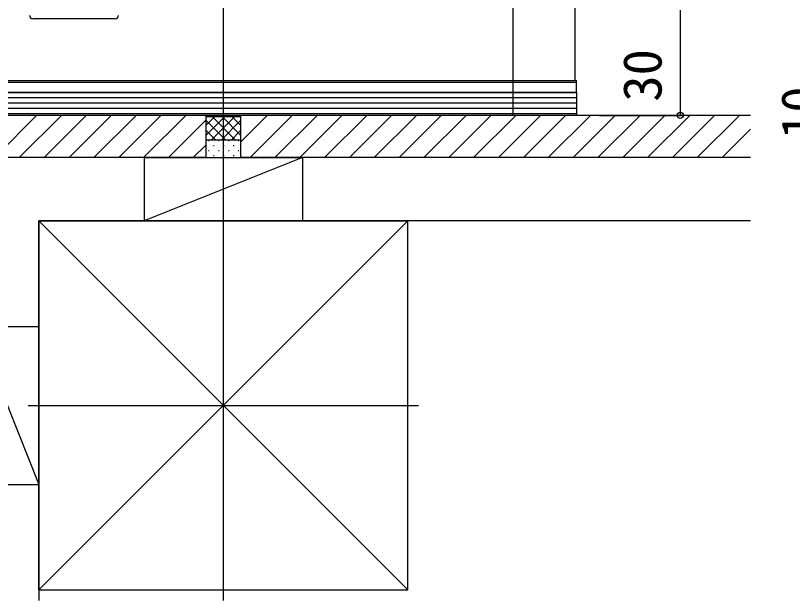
# Model space of a CAD drawing. Units: millimetres, scale not verified. Extents: x -875 to 875, y -1300 to 1292.
# Drawn here: x -257.1 to -36.1, y -30.2 to 136.2 of the extents above; entities that cross this region are included whole.
import ezdxf
from ezdxf.enums import TextEntityAlignment as Align

# ---------------------------------------------------------------- set-up
doc = ezdxf.new("R2010")
doc.units = ezdxf.units.MM
doc.header["$LTSCALE"] = 8
for name, color, linetype in [('0-3_YKK_12', 2, 'Continuous'), ('0-4_YKK_13', 4, 'Continuous'), ('0-5_YKK_D', 6, 'Continuous'), ('0-7_YSS_K', 3, 'Continuous'), ('0-8_YSS_KE', 3, 'Continuous')]:
    doc.layers.add(name, color=color, linetype=linetype)
doc.styles.add('ＭＳ ゴシック', font='')
doc.styles.get('ＭＳ ゴシック').set_extended_font_data('MS Gothic')

msp = doc.modelspace()

# ---------------------------------------------------------------- linework, layer by layer
at = {"layer": '0-3_YKK_12'}
for p in [(-98, 722.753), (-298, 117.753)]:
    msp.add_line(p, (-98, 117.753), dxfattribs=at)
at = {"layer": '0-4_YKK_13'}
for p, q in [((-251.907, 135.253), (-252.206, 135.253)), ((-229.093, 135.253), (-251.907, 135.253)), ((-228.794, 135.253), (-229.093, 135.253)), ((-298.5, 117.753), (-97.5, 117.753)), ((-298.5, 117.253), (-97.5, 117.253)), ((-97.5, 114.253), (-298.5, 114.253)), ((-97.5, 112.753), (-297, 112.753)), ((-97.5, 111.253), (-295.5, 111.253)), ((-97.5, 109.753), (-294, 109.753)), ((-97.5, 108.253), (-292.5, 108.253))]:
    msp.add_line(p, q, dxfattribs=at)
for points in [[(-298.5, 117.253), (-97.5, 117.253), (-97.5, 117.753)], [(-298.5, 114.253), (-97.5, 114.253), (-97.5, 117.253)], [(-97.5, 114.253), (-97.5, 107.753), (-280.5, 107.753)]]:
    msp.add_lwpolyline(points, dxfattribs=at)
for centre, start, end in [((-252.206, 136.253), 183.5, 270), ((-228.794, 136.253), 270, 356.5)]:
    msp.add_arc(centre, 1, start, end, dxfattribs=at)
at = {"layer": '0-5_YKK_D'}
for p, q in [((-68, 137.753), (-68, 107.753)), ((-91, 107.753), (-67, 107.753))]:
    msp.add_line(p, q, dxfattribs=at)
msp.add_circle((-68, 107.753), 0.875, dxfattribs=at)
at = {"layer": '0-7_YSS_K'}
for p, q in [((-198, -30.247), (-198, 822.753)), ((-115.5, 107.753), (-115.5, 740.253)), ((-203, 107.753), (-275.5, 107.753)), ((-263.14, 95.753), (-251.14, 107.753)), ((-256.069, 95.753), (-244.069, 107.753)), ((-248.997, 95.753), (-236.997, 107.753)), ((-241.926, 95.753), (-229.926, 107.753)), ((-234.855, 95.753), (-222.855, 107.753)), ((-227.784, 95.753), (-215.784, 107.753)), ((-220.713, 95.753), (-208.713, 107.753)), ((-213.642, 95.753), (-203, 106.396)), ((-203, 107.753), (-202.7, 107.453)), ((-203, 107.753), (-203, 95.753)), ((-203, 102.067), (-197.614, 107.453)), ((-203, 104.896), (-200.442, 107.453)), ((-203, 106.41), (-197.343, 100.753)), ((-202.7, 107.453), (-193.3, 107.453)), ((-201.485, 100.753), (-194.785, 107.453)), ((-201.215, 107.453), (-194.515, 100.753)), ((-198.657, 100.753), (-193, 106.41)), ((-198.386, 107.453), (-193, 102.067)), ((-195.558, 107.453), (-193, 104.896)), ((-193, 107.753), (-193.3, 107.453)), ((-193, 100.246), (-185.493, 107.753)), ((-48, 107.753), (-193, 107.753)), ((-193, 95.753), (-193, 107.753)), ((-190.422, 95.753), (-178.422, 107.753)), ((-183.351, 95.753), (-171.351, 107.753)), ((-176.279, 95.753), (-164.279, 107.753)), ((-169.208, 95.753), (-157.208, 107.753)), ((-162.137, 95.753), (-150.137, 107.753)), ((-155.066, 95.753), (-143.066, 107.753)), ((-147.995, 95.753), (-135.995, 107.753)), ((-140.924, 95.753), (-128.924, 107.753)), ((-133.853, 95.753), (-121.853, 107.753)), ((-126.782, 95.753), (-114.782, 107.753)), ((-119.711, 95.753), (-107.711, 107.753)), ((-112.64, 95.753), (-100.64, 107.753)), ((-105.569, 95.753), (-93.569, 107.753)), ((-98.498, 95.753), (-86.498, 107.753)), ((-91.427, 95.753), (-79.427, 107.753)), ((-84.356, 95.753), (-72.356, 107.753)), ((-77.285, 95.753), (-65.285, 107.753)), ((-70.213, 95.753), (-58.213, 107.753)), ((-63.142, 95.753), (-51.142, 107.753)), ((-203, 103.582), (-200.172, 100.753)), ((-195.828, 100.753), (-193, 103.582)), ((-56.071, 95.753), (-48, 103.825)), ((-193, 100.753), (-203, 100.753)), ((-202.243, 100.653), (-202.043, 100.653)), ((-199.414, 100.653), (-199.214, 100.653)), ((-196.586, 100.653), (-196.386, 100.653)), ((-193.757, 100.653), (-193.557, 100.653)), ((-206.571, 95.753), (-203, 99.324)), ((-202.243, 97.824), (-202.043, 97.824)), ((-200.828, 99.239), (-200.628, 99.239)), ((-199.414, 97.824), (-199.214, 97.824)), ((-198, 99.239), (-197.8, 99.239)), ((-196.586, 97.824), (-196.386, 97.824)), ((-195.172, 99.239), (-194.972, 99.239)), ((-193.757, 97.824), (-193.557, 97.824)), ((-203, 95.753), (-268.5, 95.753)), ((-220.5, 95.753), (-220.5, 77.753)), ((-175.5, 95.753), (-220.5, 77.753)), ((-200.828, 96.41), (-200.628, 96.41)), ((-198, 96.41), (-197.8, 96.41)), ((-195.172, 96.41), (-194.972, 96.41)), ((-48, 95.753), (-193, 95.753)), ((-250.5, 77.753), (-145.5, 77.753)), ((-250.5, -27.247), (-250.5, 77.753)), ((-250.5, 77.753), (-145.5, -27.247)), ((-145.5, 77.753), (-250.5, -27.247)), ((-220.5, 77.753), (-175.5, 77.753)), ((-268.5, 47.753), (-250.5, 2.753)), ((-250.5, 2.753), (-250.5, 47.753)), ((-253.5, 25.253), (-142.5, 25.253)), ((-268.5, 2.753), (-250.5, 2.753))]:
    msp.add_line(p, q, dxfattribs=at)
for points in [[(-203, 107.753), (-203, 95.753), (-193, 95.753), (-193, 107.753)], [(-220.5, 95.753), (-175.5, 95.753), (-175.5, 77.753)], [(-250.5, -27.247), (-145.5, -27.247), (-145.5, 77.753)], [(-268.5, 2.753), (-268.5, 47.753), (-250.5, 47.753)]]:
    msp.add_lwpolyline(points, dxfattribs=at)
at = {"layer": '0-8_YSS_KE'}
msp.add_lwpolyline([(-48, 77.753), (-250.5, 77.753), (-250.5, -30.247)], dxfattribs=at)

# ---------------------------------------------------------------- texts
at = {"layer": '0-5_YKK_D', "style": 'ＭＳ ゴシック'}
for s, p in [('30', (-70, 111.674)), ('10', (-25, 101.077))]:
    msp.add_text(s, height=11, rotation=90, dxfattribs=at).set_placement(p, align=Align.BOTTOM_LEFT)

doc.saveas('drawing.dxf')
